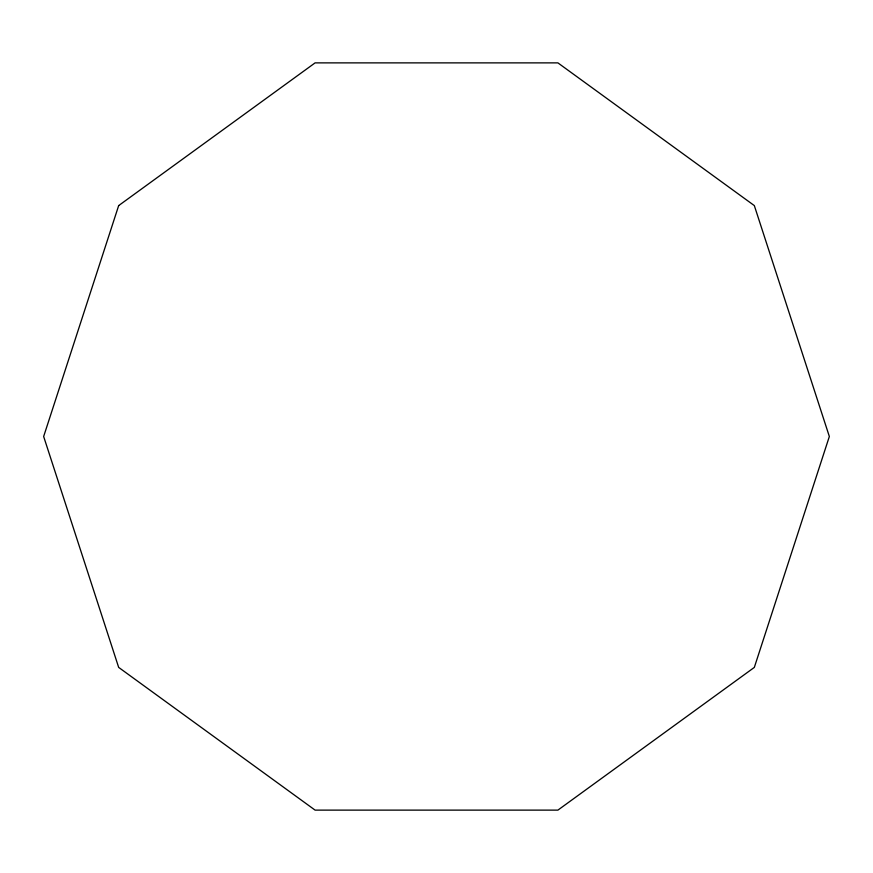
<?xml version="1.0" encoding="UTF-8"?>
<svg xmlns="http://www.w3.org/2000/svg" width="873" height="873" viewBox="0 0 873 873"><rect width="100%" height="100%" fill="white"/><g stroke="black" fill="none" stroke-linecap="round" stroke-linejoin="round"><path stroke-width="1.31" d="M118.673 205.592L43.65 436.5L118.673 667.409L315.098 810.122L557.902 810.122L754.327 667.409L829.35 436.5L754.327 205.592L557.902 62.878L315.098 62.878L118.673 205.592"/></g></svg>
